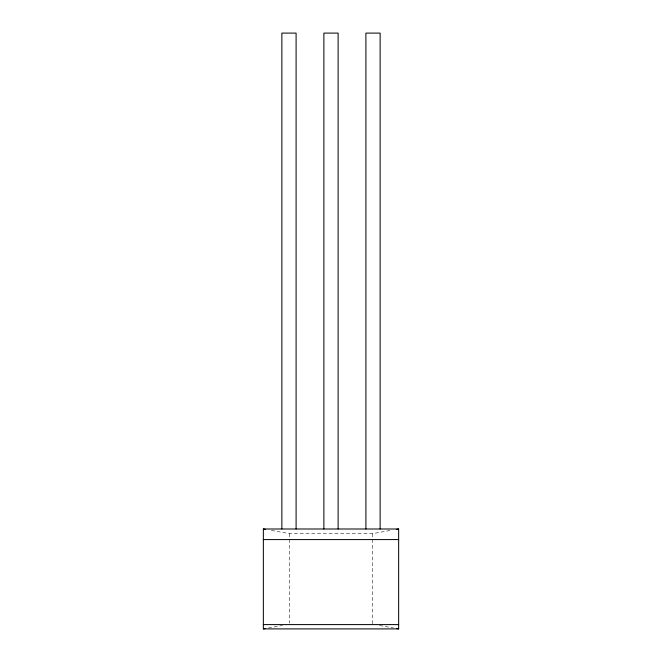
<?xml version="1.0" encoding="UTF-8"?>
<svg xmlns="http://www.w3.org/2000/svg" width="662" height="662" viewBox="0 0 662 662"><rect width="100%" height="100%" fill="white"/><g stroke="black" fill="none" stroke-linecap="round" stroke-linejoin="round"><path stroke-width="0.5" stroke-dasharray="3.31 2.48" d="M271.387 530.419L289.484 533.622L372.516 533.622L390.613 530.419M268.375 628.006L282.442 625.516M379.558 625.516L393.625 628.006M372.516 533.622L372.516 624.266M289.484 533.622L289.484 623.24"/><path stroke-width="0.99" d="M396.646 529.352L398.648 528.996L398.648 628.9L263.352 628.9L263.352 528.996L398.648 528.996M263.352 628.9L265.354 628.544M263.352 539.58L398.648 539.58M263.352 624.597L398.648 624.597M263.352 528.996L265.354 529.352M396.646 628.544L398.648 628.9M380.129 528.996L380.129 33.1L365.904 33.1L365.904 528.996M338.117 528.996L338.117 33.1L323.883 33.1L323.883 528.996M296.096 528.996L296.096 33.1L281.871 33.1L281.871 528.996"/></g></svg>
